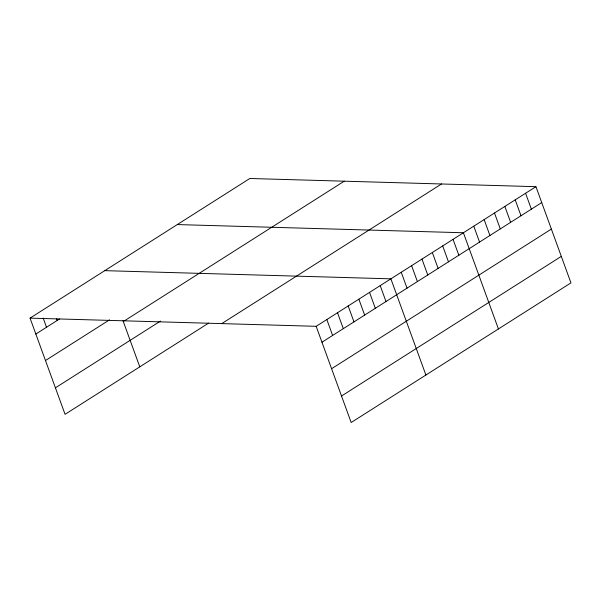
<?xml version="1.0" encoding="UTF-8"?>
<svg xmlns="http://www.w3.org/2000/svg" width="601" height="601" viewBox="0 0 601 601"><rect width="100%" height="100%" fill="white"/><g stroke="black" fill="none" stroke-linecap="round" stroke-linejoin="round"><path stroke-width="0.9" d="M30.05 318.124L249.828 178.489L535.942 186.678L570.95 282.876L351.172 422.511L316.164 326.313L30.05 318.124L65.058 414.322L208.615 323.113M35.842 334.036L59.476 319.018M45.481 360.525L109.532 319.837M124.467 320.829L344.245 181.194M55.42 387.825L160.482 321.069M221.746 323.616L441.525 183.974M316.164 326.313L535.942 186.678M321.948 342.224L541.726 202.582M331.594 368.714L551.372 229.079M341.526 396.014L561.304 256.379M177.303 224.571L463.409 232.76L498.424 328.95M104.777 270.653L390.883 278.841L425.899 375.032M525.574 193.259L531.367 209.171M515.215 199.848L521.007 215.751M504.855 206.428L510.647 222.332M494.495 213.009L500.28 228.913M484.136 219.59L489.92 235.502M473.776 226.179L479.56 242.083M453.049 239.341L458.841 255.245M442.689 245.922L448.481 261.833M432.329 252.51L438.121 268.414M421.97 259.091L427.754 274.995M411.61 265.672L417.394 281.576M401.243 272.253L407.035 288.164M380.208 285.618L386 301.529M369.532 292.402L375.325 308.313M358.857 299.185L364.649 315.089M348.182 305.969L353.974 321.873M337.514 312.753L343.299 328.657M326.839 319.529L332.623 335.441M123.002 320.731L139.785 366.843M56.577 318.793L57.193 320.468M43.159 318.042L46.517 327.252"/></g></svg>
